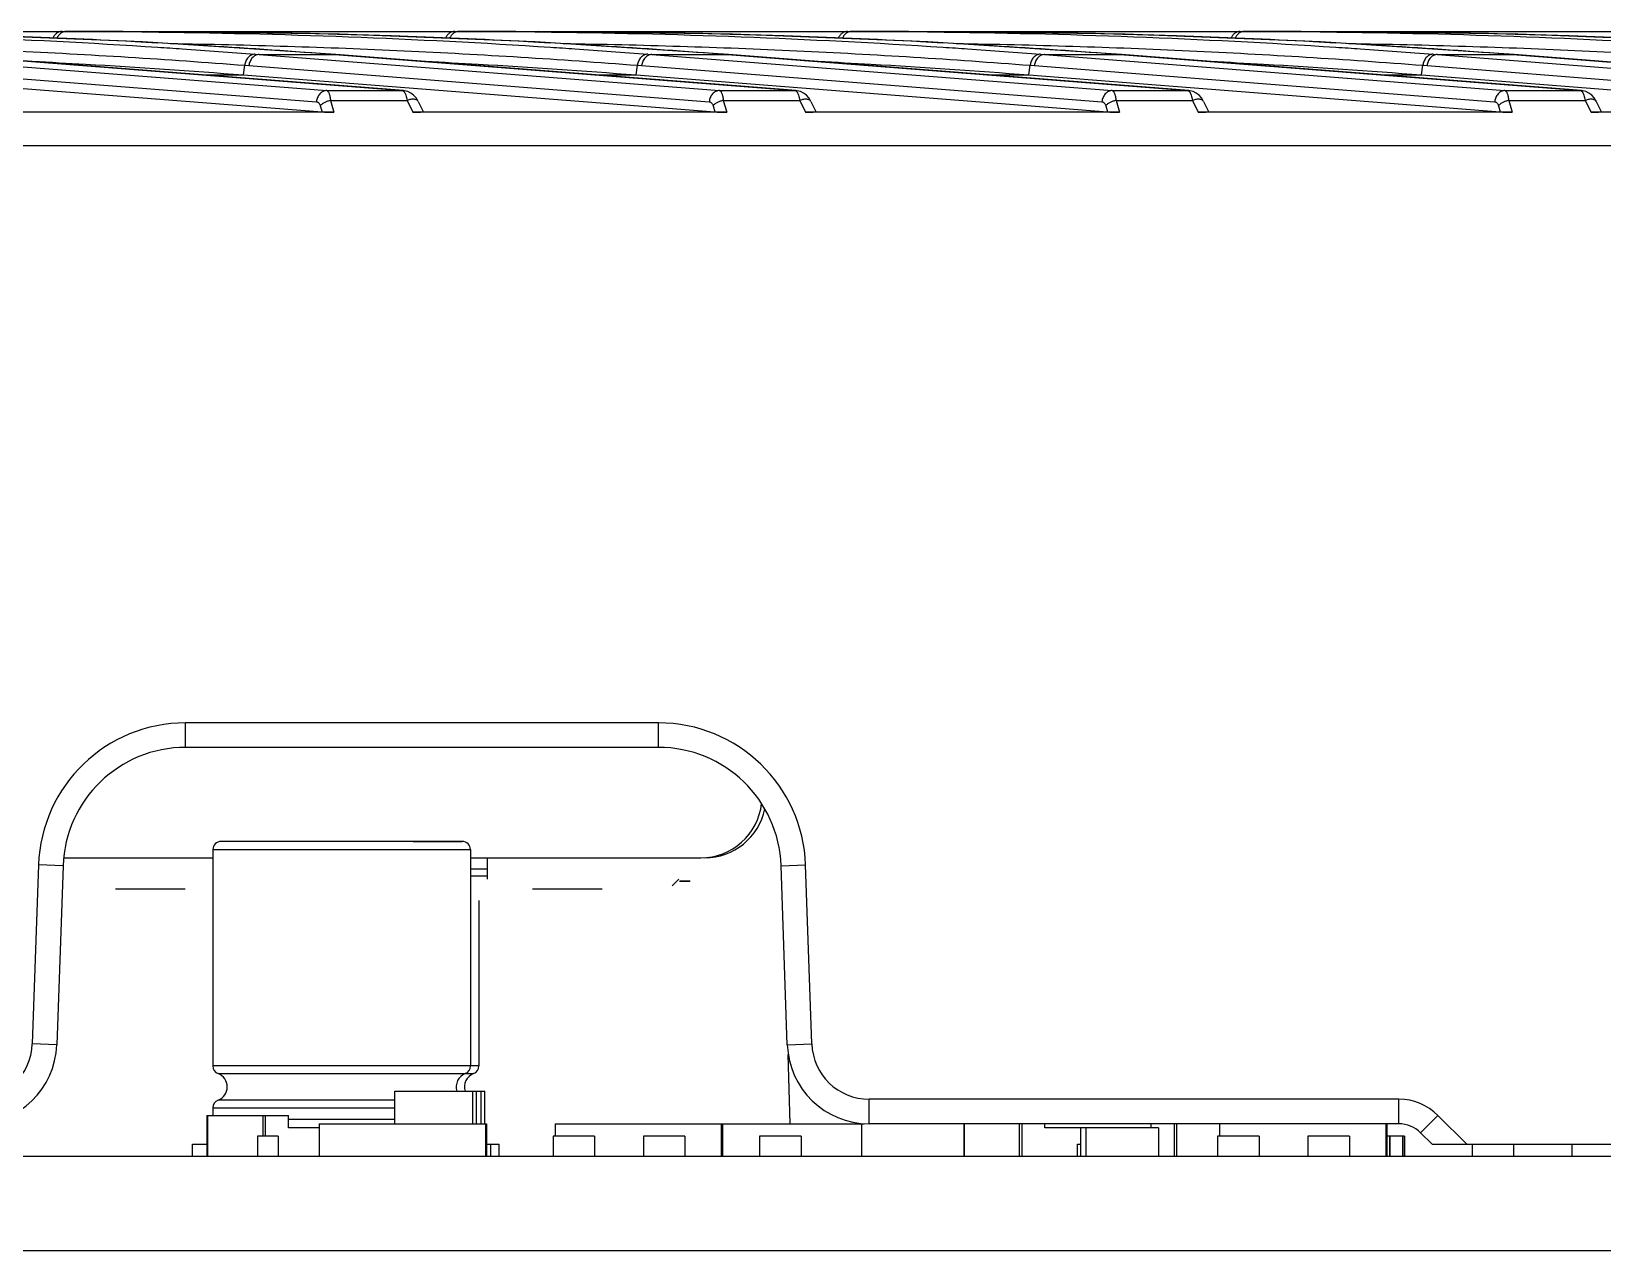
# Model space of a CAD drawing. Header units: millimetres. Extents: x 1409 to 26878, y 589 to 5187.
# Drawn here: x 1841.59 to 1880.02, y 1646.33 to 1676.13 of the extents above; entities that cross this region are included whole.
import ezdxf

# ---------------------------------------------------------------- set-up
doc = ezdxf.new("R2010")
doc.units = ezdxf.units.MM
doc.layers.add('02___PRT_ALL_AXES', color=7, linetype='Continuous')
doc.layers.add('_147615', color=7, linetype='Continuous')

msp = doc.modelspace()

# ---------------------------------------------------------------- linework, layer by layer
at = {"color": 7, "linetype": 'Continuous'}
for p, q in [((1779.4139, 1676.1262), (2232.4959, 1676.1262)), ((1844.2966, 1676.1168), (1844.3991, 1676.1157)), ((1844.2966, 1676.1145), (1844.3991, 1676.1139)), ((1844.2967, 1676.1262), (1844.399, 1676.1262)), ((1844.3991, 1676.1262), (1844.399, 1676.1262)), ((1849.0662, 1676.0639), (1849.2755, 1676.0583)), ((1849.0662, 1676.0632), (1849.2754, 1676.0566)), ((1853.9007, 1676.1262), (1854.0031, 1676.1262)), ((1853.9007, 1676.1168), (1854.0031, 1676.1157)), ((1853.9007, 1676.1145), (1854.0031, 1676.1139)), ((1854.0032, 1676.1262), (1854.0031, 1676.1262)), ((1858.6703, 1676.0639), (1858.8795, 1676.0583)), ((1858.6703, 1676.0632), (1858.8795, 1676.0566)), ((1863.5048, 1676.1262), (1863.6071, 1676.1262)), ((1863.5048, 1676.1168), (1863.6072, 1676.1157)), ((1863.5048, 1676.1145), (1863.6072, 1676.1139)), ((1863.6073, 1676.1262), (1863.6071, 1676.1262)), ((1868.2744, 1676.0639), (1868.4836, 1676.0583)), ((1868.2744, 1676.0632), (1868.4836, 1676.0566)), ((1873.1088, 1676.1168), (1873.2113, 1676.1157)), ((1873.1088, 1676.1145), (1873.2113, 1676.1139)), ((1873.1089, 1676.1262), (1873.2112, 1676.1262)), ((1873.2114, 1676.1262), (1873.2112, 1676.1262)), ((1877.8785, 1676.0639), (1878.0877, 1676.0583)), ((1877.8785, 1676.0632), (1878.0877, 1676.0566)), ((1844.1289, 1675.8823), (1844.6699, 1675.8536)), ((1844.1289, 1675.8806), (1844.6698, 1675.8499)), ((1853.7329, 1675.8806), (1854.2739, 1675.8499)), ((1853.733, 1675.8823), (1854.274, 1675.8536)), ((1863.337, 1675.8823), (1863.878, 1675.8536)), ((1863.337, 1675.8806), (1863.878, 1675.8499)), ((1872.9411, 1675.8823), (1873.4821, 1675.8536)), ((1872.9411, 1675.8806), (1873.4821, 1675.8499)), ((1837.3076, 1675.2906), (1848.564, 1674.4072)), ((1837.5591, 1675.5641), (1848.8155, 1674.6807)), ((1850.6918, 1674.6801), (1839.4354, 1675.5636)), ((1839.5138, 1675.5561), (1850.6683, 1674.6807)), ((1846.7781, 1675.0647), (1846.8099, 1675.2986)), ((1846.8099, 1675.2986), (1846.9117, 1675.2906)), ((1846.9117, 1675.2906), (1858.1681, 1674.4072)), ((1847.0614, 1675.5721), (1847.1632, 1675.5641)), ((1847.1632, 1675.5641), (1858.4195, 1674.6807)), ((1847.1632, 1675.5641), (1849.016, 1675.5641)), ((1848.8372, 1675.5781), (1849.016, 1675.5641)), ((1848.8372, 1675.5768), (1849.016, 1675.5641)), ((1849.016, 1675.5641), (1849.0394, 1675.5623)), ((1849.016, 1675.5641), (1849.0394, 1675.5623)), ((1849.0395, 1675.5636), (1849.016, 1675.5641)), ((1849.0394, 1675.5623), (1849.1179, 1675.5561)), ((1860.2959, 1674.6801), (1849.0395, 1675.5636)), ((1849.1179, 1675.5561), (1860.2724, 1674.6807)), ((1849.1413, 1675.5556), (1849.1179, 1675.5561)), ((1856.3822, 1675.0647), (1856.414, 1675.2986)), ((1856.414, 1675.2986), (1856.5158, 1675.2906)), ((1856.5158, 1675.2906), (1867.7722, 1674.4072)), ((1856.6654, 1675.5721), (1856.7673, 1675.5641)), ((1856.7673, 1675.5641), (1868.0236, 1674.6807)), ((1856.7673, 1675.5641), (1858.6201, 1675.5641)), ((1858.4413, 1675.5781), (1858.6201, 1675.5641)), ((1858.4413, 1675.5768), (1858.6201, 1675.5641)), ((1858.6201, 1675.5641), (1858.6435, 1675.5623)), ((1858.6201, 1675.5641), (1858.6435, 1675.5623)), ((1858.6436, 1675.5636), (1858.6201, 1675.5641)), ((1858.6435, 1675.5623), (1858.722, 1675.5561)), ((1869.9, 1674.6801), (1858.6436, 1675.5636)), ((1858.722, 1675.5561), (1869.8765, 1674.6807)), ((1858.7454, 1675.5556), (1858.722, 1675.5561)), ((1865.9862, 1675.0647), (1866.0181, 1675.2986)), ((1866.0181, 1675.2986), (1866.1199, 1675.2906)), ((1866.1199, 1675.2906), (1877.3762, 1674.4072)), ((1866.2695, 1675.5721), (1866.3713, 1675.5641)), ((1866.3713, 1675.5641), (1877.6277, 1674.6807)), ((1866.3713, 1675.5641), (1868.2242, 1675.5641)), ((1868.0453, 1675.5768), (1868.2242, 1675.5641)), ((1868.0454, 1675.5781), (1868.2242, 1675.5641)), ((1868.2242, 1675.5641), (1868.2475, 1675.5623)), ((1868.2242, 1675.5641), (1868.2475, 1675.5623)), ((1868.2476, 1675.5636), (1868.2242, 1675.5641)), ((1868.2475, 1675.5623), (1868.326, 1675.5561)), ((1879.5041, 1674.6801), (1868.2476, 1675.5636)), ((1868.326, 1675.5561), (1879.4805, 1674.6807)), ((1868.3495, 1675.5556), (1868.326, 1675.5561)), ((1875.5903, 1675.0647), (1875.6222, 1675.2986)), ((1875.6222, 1675.2986), (1875.724, 1675.2906)), ((1875.724, 1675.2906), (1886.9803, 1674.4072)), ((1875.8736, 1675.5721), (1875.9754, 1675.5641)), ((1875.9754, 1675.5641), (1887.2318, 1674.6807)), ((1875.9754, 1675.5641), (1877.8282, 1675.5641)), ((1877.6494, 1675.5768), (1877.8282, 1675.5641)), ((1877.6495, 1675.5781), (1877.8282, 1675.5641)), ((1877.8282, 1675.5641), (1877.8516, 1675.5623)), ((1877.8282, 1675.5641), (1877.8516, 1675.5623)), ((1877.8517, 1675.5636), (1877.8282, 1675.5641)), ((1877.8516, 1675.5623), (1877.9301, 1675.5561)), ((1889.1081, 1674.6801), (1877.8517, 1675.5636)), ((1877.9301, 1675.5561), (1889.0846, 1674.6807)), ((1877.9536, 1675.5556), (1877.9301, 1675.5561)), ((1837.174, 1675.0647), (1848.7005, 1674.1601)), ((1845.7912, 1675.0647), (1846.7781, 1675.0647)), ((1846.7781, 1675.0647), (1858.3045, 1674.1601)), ((1855.3953, 1675.0647), (1856.3822, 1675.0647)), ((1856.3822, 1675.0647), (1867.9086, 1674.1601)), ((1864.9994, 1675.0647), (1865.9862, 1675.0647)), ((1865.9862, 1675.0647), (1877.5127, 1674.1601)), ((1874.6034, 1675.0647), (1875.5903, 1675.0647)), ((1875.5903, 1675.0647), (1887.1168, 1674.1601)), ((1848.8155, 1674.6807), (1850.6683, 1674.6807)), ((1850.6918, 1674.6801), (1850.6683, 1674.6807)), ((1858.4195, 1674.6807), (1860.2724, 1674.6807)), ((1860.2958, 1674.6801), (1860.2724, 1674.6807)), ((1868.0236, 1674.6807), (1869.8765, 1674.6807)), ((1869.8999, 1674.6801), (1869.8765, 1674.6807)), ((1877.6277, 1674.6807), (1879.4805, 1674.6807)), ((1879.504, 1674.6801), (1879.4805, 1674.6807)), ((1848.9913, 1674.1512), (1841.3164, 1674.1512)), ((1848.6575, 1674.311), (1848.7005, 1674.1601)), ((1848.9089, 1674.4402), (1848.9913, 1674.1512)), ((1848.9089, 1674.4402), (1850.7801, 1674.4402)), ((1850.7801, 1674.4402), (1850.9205, 1674.1512)), ((1858.5953, 1674.1512), (1850.9205, 1674.1512)), ((1851.0499, 1674.416), (1851.1718, 1674.1652)), ((1858.2616, 1674.311), (1858.3045, 1674.1601)), ((1858.513, 1674.4402), (1858.5953, 1674.1512)), ((1858.513, 1674.4402), (1860.3841, 1674.4402)), ((1860.3841, 1674.4402), (1860.5246, 1674.1512)), ((1868.1994, 1674.1512), (1860.5246, 1674.1512)), ((1860.654, 1674.416), (1860.7759, 1674.1652)), ((1867.8656, 1674.311), (1867.9086, 1674.1601)), ((1868.1171, 1674.4402), (1868.1994, 1674.1512)), ((1868.1171, 1674.4402), (1869.9882, 1674.4402)), ((1869.9882, 1674.4402), (1870.1287, 1674.1512)), ((1877.8035, 1674.1512), (1870.1287, 1674.1512)), ((1870.258, 1674.416), (1870.3799, 1674.1652)), ((1877.4697, 1674.311), (1877.5127, 1674.1601)), ((1877.7212, 1674.4402), (1877.8035, 1674.1512)), ((1877.7212, 1674.4402), (1879.5923, 1674.4402)), ((1879.5923, 1674.4402), (1879.7328, 1674.1512)), ((1887.4076, 1674.1512), (1879.7328, 1674.1512)), ((1879.8621, 1674.416), (1879.984, 1674.1652)), ((2302.6902, 1673.3262), (1773.6016, 1673.3262)), ((1845.3642, 1658.6262), (1845.3642, 1659.2262)), ((1856.9276, 1659.2262), (1845.3642, 1659.2262)), ((1856.9276, 1658.6262), (1856.9276, 1659.2262)), ((1856.9276, 1658.6262), (1845.3642, 1658.6262)), ((1846.0297, 1656.1262), (1846.0297, 1650.8385)), ((1846.0297, 1656.1262), (1852.3297, 1656.1262)), ((1852.1297, 1656.3262), (1846.2297, 1656.3262)), ((1850.9306, 1656.3262), (1850.9306, 1656.3272)), ((1850.9306, 1656.3272), (1852.1297, 1656.3272)), ((1850.9386, 1656.3272), (1850.9386, 1656.3262)), ((1852.1297, 1656.3272), (1852.1297, 1656.3262)), ((1852.3297, 1656.1262), (1852.3297, 1650.8385)), ((1841.7664, 1655.7518), (1841.6137, 1651.3773)), ((1842.3661, 1655.7309), (1841.7664, 1655.7518)), ((1842.3661, 1655.7309), (1842.2133, 1651.3564)), ((1852.3297, 1655.6562), (1852.7485, 1655.6562)), ((1852.7488, 1655.4012), (1852.7488, 1655.9262)), ((1859.9257, 1655.7309), (1860.5254, 1655.7518)), ((1860.0785, 1651.3564), (1859.9257, 1655.7309)), ((1860.6781, 1651.3773), (1860.5254, 1655.7518)), ((1852.7485, 1655.4812), (1852.3297, 1655.4812)), ((1857.2596, 1655.242), (1857.4238, 1655.4062)), ((1857.4442, 1655.3527), (1857.6965, 1655.3527)), ((1857.6988, 1655.3532), (1857.4488, 1655.3532)), ((1845.3488, 1655.1562), (1843.6488, 1655.1562)), ((1852.5329, 1654.8812), (1852.5329, 1650.8385)), ((1855.5488, 1655.1562), (1853.8488, 1655.1562)), ((1842.2133, 1651.3564), (1841.6137, 1651.3773)), ((1860.0785, 1651.3564), (1860.6781, 1651.3773)), ((1860.1459, 1649.4262), (1860.1017, 1651.1159)), ((1852.5329, 1650.8385), (1846.0297, 1650.8385)), ((1846.157, 1650.6522), (1852.4056, 1650.6522)), ((1850.4797, 1650.0002), (1846.157, 1650.0002)), ((1850.4797, 1649.4262), (1850.4797, 1650.2262)), ((1850.4797, 1650.2262), (1852.6829, 1650.2262)), ((1852.3797, 1650.2262), (1852.3797, 1649.4262)), ((1852.4797, 1649.4262), (1852.4797, 1650.2262)), ((1852.5829, 1650.2262), (1852.5829, 1649.4262)), ((1852.6829, 1649.4262), (1852.6829, 1650.2262)), ((1862.0773, 1649.4262), (1862.0773, 1650.0262)), ((1875.0352, 1650.0262), (1862.0773, 1650.0262)), ((1875.0352, 1649.4262), (1875.0352, 1650.0262)), ((1845.8797, 1649.6262), (1845.8797, 1648.6262)), ((1845.8797, 1649.6262), (1847.8797, 1649.6262)), ((1845.909, 1648.6262), (1845.909, 1649.6262)), ((1846.0297, 1649.8138), (1846.0297, 1649.6262)), ((1846.0297, 1649.8138), (1850.4797, 1649.8138)), ((1847.2504, 1649.6262), (1847.2504, 1649.1262)), ((1847.3211, 1649.1262), (1847.3211, 1649.6262)), ((1847.8797, 1649.3262), (1847.8797, 1649.6262)), ((1850.4797, 1649.5262), (1847.8797, 1649.5262)), ((1875.5656, 1649.2065), (1875.9898, 1649.6308)), ((1876.6944, 1648.9262), (1875.9898, 1649.6308)), ((1847.1219, 1649.1262), (1847.1219, 1648.6262)), ((1847.1221, 1649.1262), (1847.1221, 1648.6262)), ((1847.6301, 1649.1262), (1847.1221, 1649.1262)), ((1847.6301, 1649.1262), (1847.6301, 1648.6262)), ((1848.6297, 1649.3262), (1847.8797, 1649.3262)), ((1848.6297, 1649.4262), (1848.6297, 1648.6262)), ((1848.6297, 1649.4262), (1852.7191, 1649.4262)), ((1852.6937, 1649.4262), (1852.6937, 1648.6262)), ((1852.7191, 1649.4262), (1852.7191, 1648.6262)), ((1854.3493, 1649.1262), (1854.3493, 1648.6262)), ((1855.3653, 1649.1262), (1854.3493, 1649.1262)), ((1854.4001, 1649.4262), (1854.4001, 1649.1262)), ((1854.4001, 1649.4262), (1860.1459, 1649.4262)), ((1855.3653, 1649.1262), (1855.3653, 1648.6262)), ((1856.559, 1649.1262), (1856.559, 1648.6262)), ((1857.575, 1649.1262), (1856.559, 1649.1262)), ((1857.575, 1649.1262), (1857.575, 1648.6262)), ((1858.4641, 1649.4262), (1858.4641, 1648.6262)), ((1858.4895, 1649.4262), (1858.4895, 1648.6262)), ((1859.3992, 1649.1262), (1859.3992, 1648.6262)), ((1860.4152, 1649.1262), (1859.3992, 1649.1262)), ((1860.4152, 1649.1262), (1860.4152, 1648.6262)), ((1861.8959, 1649.4262), (1861.8959, 1648.6262)), ((1875.0352, 1649.4262), (1862.0773, 1649.4262)), ((1864.3959, 1649.4262), (1864.3959, 1648.6262)), ((1864.4076, 1648.6262), (1864.4076, 1649.4262)), ((1865.749, 1649.4262), (1865.749, 1648.6262)), ((1865.8197, 1648.6262), (1865.8197, 1649.4262)), ((1866.3783, 1649.3262), (1866.3783, 1649.4262)), ((1869.1529, 1649.3262), (1866.3783, 1649.3262)), ((1867.2479, 1649.3262), (1867.2479, 1648.6262)), ((1867.3749, 1649.3262), (1867.3749, 1648.6262)), ((1868.9783, 1649.3262), (1868.9783, 1649.4262)), ((1869.1529, 1649.3262), (1869.1529, 1648.6262)), ((1869.5369, 1649.4262), (1869.5369, 1648.6262)), ((1869.6076, 1648.6262), (1869.6076, 1649.4262)), ((1870.5993, 1649.1262), (1870.5993, 1648.6262)), ((1871.6153, 1649.1262), (1870.5993, 1649.1262)), ((1870.6501, 1649.4262), (1870.6501, 1649.1262)), ((1871.6153, 1649.1262), (1871.6153, 1648.6262)), ((1872.8092, 1649.1262), (1872.8092, 1648.6262)), ((1873.8252, 1649.1262), (1872.8092, 1649.1262)), ((1873.8252, 1649.1262), (1873.8252, 1648.6262)), ((1874.7141, 1649.4262), (1874.7141, 1648.6262)), ((1874.7395, 1649.4262), (1874.7395, 1648.6262)), ((1875.168, 1649.1262), (1874.7395, 1649.1262)), ((1874.8066, 1649.1262), (1874.8066, 1648.6262)), ((1874.8095, 1649.1262), (1874.8095, 1648.6262)), ((1875.122, 1649.1262), (1875.122, 1648.6262)), ((1875.1651, 1649.1262), (1875.1651, 1648.6262)), ((1875.168, 1649.1262), (1875.168, 1648.6262)), ((1875.8459, 1648.9262), (1875.5656, 1649.2065)), ((1845.5297, 1648.6262), (1845.5297, 1648.9262)), ((1845.5297, 1648.9262), (1845.8797, 1648.9262)), ((1852.7191, 1648.9262), (1853.0329, 1648.9262)), ((1852.8297, 1648.6262), (1852.8297, 1648.9262)), ((1853.0329, 1648.6262), (1853.0329, 1648.9262)), ((1867.1783, 1648.6262), (1867.1783, 1648.9262)), ((1867.1783, 1648.9262), (1867.2479, 1648.9262)), ((1875.8459, 1648.9262), (1887.5543, 1648.9262)), ((1876.8237, 1648.9262), (1876.8237, 1648.6262)), ((1877.8397, 1648.9262), (1877.8397, 1648.6262)), ((1879.2622, 1648.9262), (1879.2622, 1648.6262)), ((2338.1459, 1648.6262), (1738.1459, 1648.6262)), ((1738.1459, 1646.3262), (2338.1459, 1646.3262))]:
    msp.add_line(p, q, dxfattribs=at)
for points in [[(1849.0395, 1675.5636), (1844.3086, 1675.8735), (1839.5261, 1676.0624), (1834.7951, 1676.1262)], [(1858.6436, 1675.5636), (1853.9127, 1675.8735), (1849.1302, 1676.0624), (1844.3991, 1676.1262)], [(1868.2476, 1675.5636), (1863.5167, 1675.8735), (1858.7343, 1676.0624), (1854.0032, 1676.1262)], [(1877.8517, 1675.5636), (1873.1208, 1675.8735), (1868.3383, 1676.0624), (1863.6073, 1676.1262)], [(1887.4558, 1675.5636), (1882.7249, 1675.8735), (1877.9424, 1676.0624), (1873.2114, 1676.1262)], [(1851.0499, 1674.416), (1850.9998, 1674.4995), (1850.9396, 1674.5676), (1850.8703, 1674.6209), (1850.7957, 1674.6573), (1850.7183, 1674.6771), (1850.6918, 1674.6801)], [(1860.654, 1674.416), (1860.6039, 1674.4995), (1860.5437, 1674.5676), (1860.4743, 1674.6209), (1860.3998, 1674.6573), (1860.3223, 1674.6771), (1860.2959, 1674.6801)], [(1870.258, 1674.416), (1870.2079, 1674.4995), (1870.1478, 1674.5676), (1870.0784, 1674.6209), (1870.0039, 1674.6573), (1869.9264, 1674.6771), (1869.9, 1674.6801)], [(1879.8621, 1674.416), (1879.812, 1674.4995), (1879.7519, 1674.5676), (1879.6825, 1674.6209), (1879.608, 1674.6573), (1879.5305, 1674.6771), (1879.5041, 1674.6801)]]:
    msp.add_lwpolyline(points, dxfattribs=at)
for centre, radius, start, end in [((1842.4438, 1493.5006), 182.6255, 89.418691, 89.999993), ((1852.0478, 1493.5006), 182.6255, 89.418691, 89.999993), ((1861.6519, 1493.5006), 182.6255, 89.418691, 89.999993), ((1871.256, 1493.5006), 182.6255, 89.418691, 89.999993), ((1845.3642, 1655.6262), 3.6, 90, 178), ((1856.9276, 1655.6262), 3.6, 2, 90), ((1845.3642, 1655.6262), 3, 90, 178), ((1856.9276, 1655.6262), 3, 2, 90), ((1858.0592, 1657.4262), 1.5, 270, 348.22177), ((1846.2297, 1656.1262), 0.2, 90, 180), ((1852.1297, 1656.1262), 0.2, 0, 90), ((1840.2145, 1651.4262), 1.4, 270, 358), ((1840.2145, 1651.4262), 2, 270, 358), ((1862.0773, 1651.4262), 2, 182, 270), ((1862.0773, 1651.4262), 1.4, 182, 270), ((1846.2297, 1650.8385), 0.2, 180, 248.67631), ((1846.0297, 1650.3262), 0.35, 291.32369, 68.67631), ((1852.3297, 1650.3262), 0.35, 111.32369, 196.6975), ((1852.5329, 1650.3262), 0.35, 111.32369, 196.6975), ((1852.1297, 1650.8385), 0.2, 291.32369, 0), ((1852.3329, 1650.8385), 0.2, 291.32369, 0), ((1846.2297, 1649.8138), 0.2, 111.32369, 180), ((1875.0352, 1648.6762), 1.35, 45, 90), ((1875.0352, 1648.6762), 0.75, 45, 90)]:
    msp.add_arc(centre, radius, start, end, dxfattribs=at)
for centre, major_axis, ratio, start_param, end_param in [((1848.9419, 1674.1692), (0.3127, -0.0029), 0.0570923, -2.4522748, -1.4116473), ((1850.8362, 1674.1692), (0.3357, -0.0046), 0.0521338, -1.3162534, 0.0262106), ((1858.5459, 1674.1692), (0.3127, -0.0029), 0.0570923, -2.4522748, -1.4116473), ((1860.4403, 1674.1692), (0.3357, -0.0046), 0.0521338, -1.3162534, 0.0262106), ((1868.15, 1674.1692), (0.3127, -0.0029), 0.0570923, -2.4522748, -1.4116473), ((1870.0444, 1674.1692), (0.3357, -0.0046), 0.0521338, -1.3162534, 0.0262106), ((1877.7541, 1674.1692), (0.3127, -0.0029), 0.0570923, -2.4522748, -1.4116473), ((1879.6485, 1674.1692), (0.3357, -0.0046), 0.0521338, -1.3162534, 0.0262106)]:
    msp.add_ellipse(centre, major_axis=major_axis, ratio=ratio, start_param=start_param, end_param=end_param, dxfattribs=at)
for points, knots in [([(1834.795, 1676.1157), (1836.4435, 1676.0981), (1839.7415, 1676.0181), (1843.0361, 1675.8489), (1844.6825, 1675.742)], [0, 0, 0, 0, 0.4998179, 1, 1, 1, 1]), ([(1839.6714, 1676.0583), (1840.0429, 1676.0482), (1841.5292, 1676.0031), (1843.015, 1675.9399), (1844.1289, 1675.8823)], [0, 0, 0, 0, 0.2499415, 1, 1, 1, 1]), ([(1842.3415, 1676.1262), (1842.3298, 1676.1262), (1842.3064, 1676.1243), (1842.2719, 1676.1156), (1842.2389, 1676.1015), (1842.197, 1676.0753), (1842.1513, 1676.0299), (1842.1255, 1675.9848), (1842.1153, 1675.9606)], [0, 0, 0, 0, 0.1179674, 0.2369224, 0.3575179, 0.4804781, 0.7343651, 1, 1, 1, 1]), ([(1842.4438, 1676.1262), (1842.432, 1676.1262), (1842.4082, 1676.1242), (1842.3733, 1676.1154), (1842.3399, 1676.1008), (1842.2976, 1676.074), (1842.2517, 1676.0275), (1842.226, 1675.9814), (1842.216, 1675.9567)], [0, 0, 0, 0, 0.1178446, 0.236696, 0.3572288, 0.4801779, 0.7341703, 1, 1, 1, 1]), ([(1844.399, 1676.1262), (1844.7879, 1676.1259), (1846.3438, 1676.1201), (1847.8997, 1676.0944), (1849.0662, 1676.0639)], [0, 0, 0, 0, 0.2499834, 1, 1, 1, 1]), ([(1844.3991, 1676.1157), (1846.0476, 1676.0981), (1849.3456, 1676.0181), (1852.6402, 1675.8489), (1854.2866, 1675.742)], [0, 0, 0, 0, 0.4998179, 1, 1, 1, 1]), ([(1849.2755, 1676.0583), (1849.647, 1676.0482), (1851.1333, 1676.0031), (1852.6191, 1675.9399), (1853.733, 1675.8823)], [0, 0, 0, 0, 0.2499415, 1, 1, 1, 1]), ([(1851.9456, 1676.1262), (1851.9339, 1676.1262), (1851.9104, 1676.1243), (1851.876, 1676.1156), (1851.8429, 1676.1015), (1851.8011, 1676.0753), (1851.7554, 1676.0299), (1851.7296, 1675.9848), (1851.7194, 1675.9606)], [0, 0, 0, 0, 0.1179674, 0.2369224, 0.3575179, 0.4804781, 0.7343651, 1, 1, 1, 1]), ([(1852.0479, 1676.1262), (1852.036, 1676.1262), (1852.0123, 1676.1242), (1851.9774, 1676.1154), (1851.944, 1676.1008), (1851.9017, 1676.074), (1851.8558, 1676.0275), (1851.8301, 1675.9814), (1851.8201, 1675.9567)], [0, 0, 0, 0, 0.1178446, 0.236696, 0.3572288, 0.4801779, 0.7341703, 1, 1, 1, 1]), ([(1854.0031, 1676.1262), (1854.392, 1676.1259), (1855.9479, 1676.1201), (1857.5038, 1676.0944), (1858.6703, 1676.0639)], [0, 0, 0, 0, 0.2499834, 1, 1, 1, 1]), ([(1854.0031, 1676.1157), (1855.6517, 1676.0981), (1858.9497, 1676.0181), (1862.2443, 1675.8489), (1863.8907, 1675.742)], [0, 0, 0, 0, 0.4998179, 1, 1, 1, 1]), ([(1858.8795, 1676.0583), (1859.2511, 1676.0482), (1860.7374, 1676.0031), (1862.2232, 1675.9399), (1863.337, 1675.8823)], [0, 0, 0, 0, 0.2499415, 1, 1, 1, 1]), ([(1861.5496, 1676.1262), (1861.538, 1676.1262), (1861.5145, 1676.1243), (1861.4801, 1676.1156), (1861.447, 1676.1015), (1861.4052, 1676.0753), (1861.3595, 1676.0299), (1861.3337, 1675.9848), (1861.3234, 1675.9606)], [0, 0, 0, 0, 0.1179674, 0.2369224, 0.3575179, 0.4804781, 0.7343651, 1, 1, 1, 1]), ([(1861.6519, 1676.1262), (1861.6401, 1676.1262), (1861.6164, 1676.1242), (1861.5815, 1676.1154), (1861.5481, 1676.1008), (1861.5058, 1676.074), (1861.4599, 1676.0275), (1861.4342, 1675.9814), (1861.4241, 1675.9567)], [0, 0, 0, 0, 0.1178446, 0.236696, 0.3572288, 0.4801779, 0.7341703, 1, 1, 1, 1]), ([(1863.6071, 1676.1262), (1863.9961, 1676.1259), (1865.552, 1676.1201), (1867.1078, 1676.0944), (1868.2744, 1676.0639)], [0, 0, 0, 0, 0.2499834, 1, 1, 1, 1]), ([(1863.6072, 1676.1157), (1865.2558, 1676.0981), (1868.5538, 1676.0181), (1871.8484, 1675.8489), (1873.4948, 1675.742)], [0, 0, 0, 0, 0.4998179, 1, 1, 1, 1]), ([(1868.4836, 1676.0583), (1868.8551, 1676.0482), (1870.3415, 1676.0031), (1871.8273, 1675.9399), (1872.9411, 1675.8823)], [0, 0, 0, 0, 0.2499415, 1, 1, 1, 1]), ([(1871.1537, 1676.1262), (1871.1421, 1676.1262), (1871.1186, 1676.1243), (1871.0842, 1676.1156), (1871.0511, 1676.1015), (1871.0093, 1676.0753), (1870.9636, 1676.0299), (1870.9377, 1675.9848), (1870.9275, 1675.9606)], [0, 0, 0, 0, 0.1179674, 0.2369224, 0.3575179, 0.4804781, 0.7343651, 1, 1, 1, 1]), ([(1871.256, 1676.1262), (1871.2442, 1676.1262), (1871.2204, 1676.1242), (1871.1856, 1676.1154), (1871.1521, 1676.1008), (1871.1099, 1676.074), (1871.0639, 1676.0275), (1871.0383, 1675.9814), (1871.0282, 1675.9567)], [0, 0, 0, 0, 0.1178446, 0.236696, 0.3572288, 0.4801779, 0.7341703, 1, 1, 1, 1]), ([(1873.2112, 1676.1262), (1873.6002, 1676.1259), (1875.1561, 1676.1201), (1876.7119, 1676.0944), (1877.8785, 1676.0639)], [0, 0, 0, 0, 0.2499834, 1, 1, 1, 1]), ([(1873.2113, 1676.1157), (1874.8599, 1676.0981), (1878.1579, 1676.0181), (1881.4525, 1675.8489), (1883.0989, 1675.742)], [0, 0, 0, 0, 0.4998179, 1, 1, 1, 1]), ([(1878.0877, 1676.0583), (1878.4592, 1676.0482), (1879.9456, 1676.0031), (1881.4313, 1675.9399), (1882.5452, 1675.8823)], [0, 0, 0, 0, 0.2499415, 1, 1, 1, 1]), ([(1835.3922, 1675.8308), (1837.2962, 1675.8016), (1841.1056, 1675.6836), (1844.9094, 1675.4467), (1846.8099, 1675.2986)], [0, 0, 0, 0, 0.499741, 1, 1, 1, 1]), ([(1844.6699, 1675.8536), (1845.0173, 1675.8346), (1846.4071, 1675.7546), (1847.7961, 1675.6588), (1848.8372, 1675.5781)], [0, 0, 0, 0, 0.2499045, 1, 1, 1, 1]), ([(1844.6825, 1675.742), (1844.8808, 1675.7292), (1845.674, 1675.6764), (1846.4669, 1675.6184), (1847.0614, 1675.5721)], [0, 0, 0, 0, 0.2499399, 1, 1, 1, 1]), ([(1844.9963, 1675.8308), (1846.9003, 1675.8016), (1850.7097, 1675.6836), (1854.5135, 1675.4467), (1856.414, 1675.2986)], [0, 0, 0, 0, 0.499741, 1, 1, 1, 1]), ([(1854.274, 1675.8536), (1854.6213, 1675.8346), (1856.0112, 1675.7546), (1857.4002, 1675.6588), (1858.4413, 1675.5781)], [0, 0, 0, 0, 0.2499045, 1, 1, 1, 1]), ([(1854.2866, 1675.742), (1854.4849, 1675.7292), (1855.2781, 1675.6764), (1856.071, 1675.6184), (1856.6654, 1675.5721)], [0, 0, 0, 0, 0.2499399, 1, 1, 1, 1]), ([(1854.6004, 1675.8308), (1856.5044, 1675.8016), (1860.3138, 1675.6836), (1864.1176, 1675.4467), (1866.0181, 1675.2986)], [0, 0, 0, 0, 0.499741, 1, 1, 1, 1]), ([(1863.878, 1675.8536), (1864.2254, 1675.8346), (1865.6153, 1675.7546), (1867.0042, 1675.6588), (1868.0454, 1675.5781)], [0, 0, 0, 0, 0.2499045, 1, 1, 1, 1]), ([(1863.8907, 1675.742), (1864.089, 1675.7292), (1864.8822, 1675.6764), (1865.6751, 1675.6184), (1866.2695, 1675.5721)], [0, 0, 0, 0, 0.2499399, 1, 1, 1, 1]), ([(1864.2045, 1675.8308), (1866.1085, 1675.8016), (1869.9179, 1675.6836), (1873.7217, 1675.4467), (1875.6222, 1675.2986)], [0, 0, 0, 0, 0.499741, 1, 1, 1, 1]), ([(1873.4821, 1675.8536), (1873.8295, 1675.8346), (1875.2194, 1675.7546), (1876.6083, 1675.6588), (1877.6495, 1675.5781)], [0, 0, 0, 0, 0.2499045, 1, 1, 1, 1]), ([(1873.4948, 1675.742), (1873.693, 1675.7292), (1874.4863, 1675.6764), (1875.2791, 1675.6184), (1875.8736, 1675.5721)], [0, 0, 0, 0, 0.2499399, 1, 1, 1, 1]), ([(1873.8085, 1675.8308), (1875.7126, 1675.8016), (1879.5219, 1675.6836), (1883.3258, 1675.4467), (1885.2262, 1675.2986)], [0, 0, 0, 0, 0.499741, 1, 1, 1, 1]), ([(1841.6268, 1675.3962), (1842.0563, 1675.3746), (1843.7745, 1675.2823), (1845.4913, 1675.1657), (1846.7781, 1675.0647)], [0, 0, 0, 0, 0.2498873, 1, 1, 1, 1]), ([(1847.0614, 1675.5721), (1847.0459, 1675.5716), (1847.0148, 1675.5672), (1846.9701, 1675.5508), (1846.9285, 1675.5253), (1846.8914, 1675.4914), (1846.86, 1675.4503), (1846.8268, 1675.3876), (1846.8134, 1675.3344), (1846.8099, 1675.2986)], [0, 0, 0, 0, 0.1144849, 0.2311505, 0.3509958, 0.4746088, 0.6020233, 0.7327879, 1, 1, 1, 1]), ([(1847.1632, 1675.5641), (1847.1478, 1675.5636), (1847.1166, 1675.5592), (1847.0719, 1675.5429), (1847.0303, 1675.5173), (1846.9932, 1675.4834), (1846.9618, 1675.4423), (1846.9286, 1675.3796), (1846.9152, 1675.3265), (1846.9117, 1675.2906)], [0, 0, 0, 0, 0.1144829, 0.2311504, 0.3509997, 0.4746167, 0.6020338, 0.7327983, 1, 1, 1, 1]), ([(1851.2309, 1675.3962), (1851.6603, 1675.3746), (1853.3785, 1675.2823), (1855.0954, 1675.1657), (1856.3822, 1675.0647)], [0, 0, 0, 0, 0.2498873, 1, 1, 1, 1]), ([(1856.6654, 1675.5721), (1856.65, 1675.5716), (1856.6189, 1675.5672), (1856.5742, 1675.5508), (1856.5326, 1675.5253), (1856.4955, 1675.4914), (1856.4641, 1675.4503), (1856.4308, 1675.3876), (1856.4174, 1675.3344), (1856.414, 1675.2986)], [0, 0, 0, 0, 0.1144849, 0.2311505, 0.3509958, 0.4746088, 0.6020233, 0.7327879, 1, 1, 1, 1]), ([(1856.7673, 1675.5641), (1856.7518, 1675.5636), (1856.7207, 1675.5592), (1856.676, 1675.5429), (1856.6344, 1675.5173), (1856.5973, 1675.4834), (1856.5659, 1675.4423), (1856.5327, 1675.3796), (1856.5193, 1675.3265), (1856.5158, 1675.2906)], [0, 0, 0, 0, 0.1144829, 0.2311504, 0.3509997, 0.4746167, 0.6020338, 0.7327983, 1, 1, 1, 1]), ([(1860.835, 1675.3962), (1861.2644, 1675.3746), (1862.9826, 1675.2823), (1864.6995, 1675.1657), (1865.9862, 1675.0647)], [0, 0, 0, 0, 0.2498873, 1, 1, 1, 1]), ([(1866.2695, 1675.5721), (1866.2541, 1675.5716), (1866.223, 1675.5672), (1866.1783, 1675.5508), (1866.1367, 1675.5253), (1866.0996, 1675.4914), (1866.0682, 1675.4503), (1866.0349, 1675.3876), (1866.0215, 1675.3344), (1866.0181, 1675.2986)], [0, 0, 0, 0, 0.1144849, 0.2311505, 0.3509958, 0.4746088, 0.6020233, 0.7327879, 1, 1, 1, 1]), ([(1866.3713, 1675.5641), (1866.3559, 1675.5636), (1866.3248, 1675.5592), (1866.2801, 1675.5429), (1866.2385, 1675.5173), (1866.2014, 1675.4834), (1866.17, 1675.4423), (1866.1367, 1675.3796), (1866.1233, 1675.3265), (1866.1199, 1675.2906)], [0, 0, 0, 0, 0.1144829, 0.2311504, 0.3509997, 0.4746167, 0.6020338, 0.7327983, 1, 1, 1, 1]), ([(1870.4391, 1675.3962), (1870.8685, 1675.3746), (1872.5867, 1675.2823), (1874.3036, 1675.1657), (1875.5903, 1675.0647)], [0, 0, 0, 0, 0.2498873, 1, 1, 1, 1]), ([(1875.8736, 1675.5721), (1875.8582, 1675.5716), (1875.8271, 1675.5672), (1875.7824, 1675.5508), (1875.7408, 1675.5253), (1875.7037, 1675.4914), (1875.6722, 1675.4503), (1875.639, 1675.3876), (1875.6256, 1675.3344), (1875.6222, 1675.2986)], [0, 0, 0, 0, 0.1144849, 0.2311505, 0.3509958, 0.4746088, 0.6020233, 0.7327879, 1, 1, 1, 1]), ([(1875.9754, 1675.5641), (1875.96, 1675.5636), (1875.9289, 1675.5592), (1875.8842, 1675.5429), (1875.8426, 1675.5173), (1875.8055, 1675.4834), (1875.7741, 1675.4423), (1875.7408, 1675.3796), (1875.7274, 1675.3265), (1875.724, 1675.2906)], [0, 0, 0, 0, 0.1144829, 0.2311504, 0.3509997, 0.4746167, 0.6020338, 0.7327983, 1, 1, 1, 1]), ([(1848.8155, 1674.6807), (1848.8, 1674.6802), (1848.7689, 1674.6758), (1848.7242, 1674.6594), (1848.6826, 1674.6338), (1848.6455, 1674.5999), (1848.6141, 1674.5589), (1848.5809, 1674.4961), (1848.5675, 1674.443), (1848.564, 1674.4072)], [0, 0, 0, 0, 0.1144829, 0.2311504, 0.3509996, 0.4746166, 0.6020338, 0.7327983, 1, 1, 1, 1]), ([(1848.8155, 1674.6807), (1848.8181, 1674.6802), (1848.8234, 1674.6784), (1848.831, 1674.6741), (1848.8384, 1674.6679), (1848.8485, 1674.6567), (1848.8603, 1674.638), (1848.8728, 1674.61), (1848.8842, 1674.5756), (1848.8942, 1674.5353), (1848.9026, 1674.4896), (1848.907, 1674.4572), (1848.9089, 1674.4402)], [0, 0, 0, 0, 0.0298144, 0.061938, 0.0974187, 0.13702, 0.2303778, 0.3443349, 0.4792829, 0.6345473, 0.8088359, 1, 1, 1, 1]), ([(1850.6683, 1674.6807), (1850.6719, 1674.68), (1850.6793, 1674.6772), (1850.6898, 1674.67), (1850.7001, 1674.6596), (1850.7064, 1674.6513), (1850.7096, 1674.6467)], [0, 0, 0, 0, 0.2007922, 0.4288731, 0.6934836, 1, 1, 1, 1]), ([(1850.7096, 1674.6467), (1850.7131, 1674.6416), (1850.72, 1674.6302), (1850.7335, 1674.6036), (1850.742, 1674.5817), (1850.7474, 1674.5661)], [0, 0, 0, 0, 0.210138, 0.4470232, 1, 1, 1, 1]), ([(1850.7474, 1674.5661), (1850.754, 1674.547), (1850.7662, 1674.5053), (1850.7756, 1674.4629), (1850.7801, 1674.4402)], [0, 0, 0, 0, 0.4671462, 1, 1, 1, 1]), ([(1858.4195, 1674.6807), (1858.4041, 1674.6802), (1858.373, 1674.6758), (1858.3283, 1674.6594), (1858.2867, 1674.6338), (1858.2496, 1674.5999), (1858.2182, 1674.5589), (1858.1849, 1674.4961), (1858.1715, 1674.443), (1858.1681, 1674.4072)], [0, 0, 0, 0, 0.1144829, 0.2311504, 0.3509996, 0.4746166, 0.6020338, 0.7327983, 1, 1, 1, 1]), ([(1858.4195, 1674.6807), (1858.4222, 1674.6802), (1858.4275, 1674.6784), (1858.4351, 1674.6741), (1858.4425, 1674.6679), (1858.4526, 1674.6567), (1858.4644, 1674.638), (1858.4769, 1674.61), (1858.4882, 1674.5756), (1858.4982, 1674.5353), (1858.5067, 1674.4896), (1858.5111, 1674.4572), (1858.513, 1674.4402)], [0, 0, 0, 0, 0.0298144, 0.061938, 0.0974187, 0.13702, 0.2303778, 0.3443349, 0.4792829, 0.6345473, 0.8088359, 1, 1, 1, 1]), ([(1860.2724, 1674.6807), (1860.276, 1674.68), (1860.2834, 1674.6772), (1860.2939, 1674.67), (1860.3042, 1674.6596), (1860.3105, 1674.6513), (1860.3137, 1674.6467)], [0, 0, 0, 0, 0.2007922, 0.4288731, 0.6934836, 1, 1, 1, 1]), ([(1860.3137, 1674.6467), (1860.3172, 1674.6416), (1860.3241, 1674.6302), (1860.3376, 1674.6036), (1860.3461, 1674.5817), (1860.3515, 1674.5661)], [0, 0, 0, 0, 0.210138, 0.4470232, 1, 1, 1, 1]), ([(1860.3515, 1674.5661), (1860.3581, 1674.547), (1860.3703, 1674.5053), (1860.3797, 1674.4629), (1860.3841, 1674.4402)], [0, 0, 0, 0, 0.4671462, 1, 1, 1, 1]), ([(1868.0236, 1674.6807), (1868.0082, 1674.6802), (1867.9771, 1674.6758), (1867.9324, 1674.6594), (1867.8908, 1674.6338), (1867.8537, 1674.5999), (1867.8223, 1674.5589), (1867.789, 1674.4961), (1867.7756, 1674.443), (1867.7722, 1674.4072)], [0, 0, 0, 0, 0.1144829, 0.2311504, 0.3509996, 0.4746166, 0.6020338, 0.7327983, 1, 1, 1, 1]), ([(1868.0236, 1674.6807), (1868.0262, 1674.6802), (1868.0316, 1674.6784), (1868.0391, 1674.6741), (1868.0465, 1674.6679), (1868.0567, 1674.6567), (1868.0685, 1674.638), (1868.081, 1674.61), (1868.0923, 1674.5756), (1868.1023, 1674.5353), (1868.1108, 1674.4896), (1868.1152, 1674.4572), (1868.1171, 1674.4402)], [0, 0, 0, 0, 0.0298144, 0.061938, 0.0974187, 0.13702, 0.2303778, 0.3443349, 0.4792829, 0.6345473, 0.8088359, 1, 1, 1, 1]), ([(1869.8765, 1674.6807), (1869.88, 1674.68), (1869.8875, 1674.6772), (1869.898, 1674.67), (1869.9083, 1674.6596), (1869.9146, 1674.6513), (1869.9177, 1674.6467)], [0, 0, 0, 0, 0.2007922, 0.4288731, 0.6934836, 1, 1, 1, 1]), ([(1869.9177, 1674.6467), (1869.9213, 1674.6416), (1869.9282, 1674.6302), (1869.9417, 1674.6036), (1869.9502, 1674.5817), (1869.9556, 1674.5661)], [0, 0, 0, 0, 0.210138, 0.4470232, 1, 1, 1, 1]), ([(1869.9556, 1674.5661), (1869.9622, 1674.547), (1869.9744, 1674.5053), (1869.9838, 1674.4629), (1869.9882, 1674.4402)], [0, 0, 0, 0, 0.4671462, 1, 1, 1, 1]), ([(1877.6277, 1674.6807), (1877.6123, 1674.6802), (1877.5812, 1674.6758), (1877.5365, 1674.6594), (1877.4949, 1674.6338), (1877.4578, 1674.5999), (1877.4263, 1674.5589), (1877.3931, 1674.4961), (1877.3797, 1674.443), (1877.3762, 1674.4072)], [0, 0, 0, 0, 0.1144829, 0.2311504, 0.3509996, 0.4746166, 0.6020338, 0.7327983, 1, 1, 1, 1]), ([(1877.6277, 1674.6807), (1877.6303, 1674.6802), (1877.6356, 1674.6784), (1877.6432, 1674.6741), (1877.6506, 1674.6679), (1877.6607, 1674.6567), (1877.6726, 1674.638), (1877.6851, 1674.61), (1877.6964, 1674.5756), (1877.7064, 1674.5353), (1877.7149, 1674.4896), (1877.7193, 1674.4572), (1877.7212, 1674.4402)], [0, 0, 0, 0, 0.0298144, 0.061938, 0.0974187, 0.13702, 0.2303778, 0.3443349, 0.4792829, 0.6345473, 0.8088359, 1, 1, 1, 1]), ([(1879.4805, 1674.6807), (1879.4841, 1674.68), (1879.4916, 1674.6772), (1879.502, 1674.67), (1879.5124, 1674.6596), (1879.5187, 1674.6513), (1879.5218, 1674.6467)], [0, 0, 0, 0, 0.2007922, 0.4288731, 0.6934836, 1, 1, 1, 1]), ([(1879.5218, 1674.6467), (1879.5254, 1674.6416), (1879.5323, 1674.6302), (1879.5457, 1674.6036), (1879.5543, 1674.5817), (1879.5597, 1674.5661)], [0, 0, 0, 0, 0.210138, 0.4470232, 1, 1, 1, 1]), ([(1879.5597, 1674.5661), (1879.5663, 1674.547), (1879.5785, 1674.5053), (1879.5879, 1674.4629), (1879.5923, 1674.4402)], [0, 0, 0, 0, 0.4671462, 1, 1, 1, 1]), ([(1848.564, 1674.4072), (1848.5689, 1674.4068), (1848.5787, 1674.4051), (1848.5929, 1674.3999), (1848.6065, 1674.3919), (1848.6242, 1674.3769), (1848.6436, 1674.3503), (1848.6535, 1674.325), (1848.6575, 1674.311)], [0, 0, 0, 0, 0.1027853, 0.2077075, 0.3171788, 0.4335556, 0.6940328, 1, 1, 1, 1]), ([(1848.9089, 1674.4402), (1848.8835, 1674.4349), (1848.834, 1674.4211), (1848.7649, 1674.3918), (1848.7135, 1674.3609), (1848.679, 1674.3331), (1848.6641, 1674.3185), (1848.6575, 1674.311)], [0, 0, 0, 0, 0.2713561, 0.5365232, 0.7827218, 0.8955198, 1, 1, 1, 1]), ([(1851.0499, 1674.416), (1851.0463, 1674.4233), (1851.0361, 1674.4372), (1851.0136, 1674.4528), (1850.985, 1674.4633), (1850.951, 1674.4688), (1850.9123, 1674.4692), (1850.8701, 1674.4646), (1850.8253, 1674.455), (1850.7953, 1674.4456), (1850.7801, 1674.4402)], [0, 0, 0, 0, 0.0836624, 0.1745918, 0.2778567, 0.3958403, 0.5287873, 0.6754045, 0.8335225, 1, 1, 1, 1]), ([(1858.1681, 1674.4072), (1858.173, 1674.4068), (1858.1827, 1674.4051), (1858.197, 1674.3999), (1858.2106, 1674.3919), (1858.2283, 1674.3769), (1858.2476, 1674.3503), (1858.2576, 1674.325), (1858.2616, 1674.311)], [0, 0, 0, 0, 0.1027853, 0.2077075, 0.3171788, 0.4335556, 0.6940328, 1, 1, 1, 1]), ([(1858.513, 1674.4402), (1858.4876, 1674.4349), (1858.438, 1674.4211), (1858.369, 1674.3918), (1858.3176, 1674.3609), (1858.283, 1674.3331), (1858.2682, 1674.3185), (1858.2616, 1674.311)], [0, 0, 0, 0, 0.2713561, 0.5365232, 0.7827218, 0.8955198, 1, 1, 1, 1]), ([(1860.654, 1674.416), (1860.6504, 1674.4233), (1860.6401, 1674.4372), (1860.6177, 1674.4528), (1860.5891, 1674.4633), (1860.555, 1674.4688), (1860.5164, 1674.4692), (1860.4741, 1674.4646), (1860.4294, 1674.455), (1860.3993, 1674.4456), (1860.3841, 1674.4402)], [0, 0, 0, 0, 0.0836624, 0.1745918, 0.2778567, 0.3958403, 0.5287873, 0.6754045, 0.8335225, 1, 1, 1, 1]), ([(1867.7722, 1674.4072), (1867.777, 1674.4068), (1867.7868, 1674.4051), (1867.801, 1674.3999), (1867.8146, 1674.3919), (1867.8324, 1674.3769), (1867.8517, 1674.3503), (1867.8617, 1674.325), (1867.8656, 1674.311)], [0, 0, 0, 0, 0.1027853, 0.2077075, 0.3171788, 0.4335556, 0.6940328, 1, 1, 1, 1]), ([(1868.1171, 1674.4402), (1868.0917, 1674.4349), (1868.0421, 1674.4211), (1867.973, 1674.3918), (1867.9217, 1674.3609), (1867.8871, 1674.3331), (1867.8723, 1674.3185), (1867.8656, 1674.311)], [0, 0, 0, 0, 0.2713561, 0.5365232, 0.7827218, 0.8955198, 1, 1, 1, 1]), ([(1870.258, 1674.416), (1870.2545, 1674.4233), (1870.2442, 1674.4372), (1870.2218, 1674.4528), (1870.1932, 1674.4633), (1870.1591, 1674.4688), (1870.1205, 1674.4692), (1870.0782, 1674.4646), (1870.0335, 1674.455), (1870.0034, 1674.4456), (1869.9882, 1674.4402)], [0, 0, 0, 0, 0.0836624, 0.1745918, 0.2778567, 0.3958403, 0.5287873, 0.6754045, 0.8335225, 1, 1, 1, 1]), ([(1877.3762, 1674.4072), (1877.3811, 1674.4068), (1877.3909, 1674.4051), (1877.4051, 1674.3999), (1877.4187, 1674.3919), (1877.4364, 1674.3769), (1877.4558, 1674.3503), (1877.4657, 1674.325), (1877.4697, 1674.311)], [0, 0, 0, 0, 0.1027853, 0.2077075, 0.3171788, 0.4335556, 0.6940328, 1, 1, 1, 1]), ([(1877.7212, 1674.4402), (1877.6958, 1674.4349), (1877.6462, 1674.4211), (1877.5771, 1674.3918), (1877.5258, 1674.3609), (1877.4912, 1674.3331), (1877.4764, 1674.3185), (1877.4697, 1674.311)], [0, 0, 0, 0, 0.2713561, 0.5365232, 0.7827218, 0.8955198, 1, 1, 1, 1]), ([(1879.8621, 1674.416), (1879.8586, 1674.4233), (1879.8483, 1674.4372), (1879.8259, 1674.4528), (1879.7973, 1674.4633), (1879.7632, 1674.4688), (1879.7246, 1674.4692), (1879.6823, 1674.4646), (1879.6376, 1674.455), (1879.6075, 1674.4456), (1879.5923, 1674.4402)], [0, 0, 0, 0, 0.0836624, 0.1745918, 0.2778567, 0.3958403, 0.5287873, 0.6754045, 0.8335225, 1, 1, 1, 1])]:
    msp.add_open_spline(points, degree=3, knots=knots, dxfattribs=at)
at = {"layer": '02___PRT_ALL_AXES', "color": 7, "linetype": 'Continuous'}
msp.add_line((1860.1459, 1649.4262), (1861.9577, 1649.4262), dxfattribs=at)
at = {"layer": '_147615', "color": 7, "linetype": 'Continuous'}
for p, q in [((1842.383, 1655.9262), (1846.0297, 1655.9262)), ((1852.3297, 1655.9262), (1857.96, 1655.9262))]:
    msp.add_line(p, q, dxfattribs=at)
msp.add_arc((1857.96, 1657.4262), 1.5, 270, 353.53683, dxfattribs=at)

doc.saveas('drawing.dxf')
